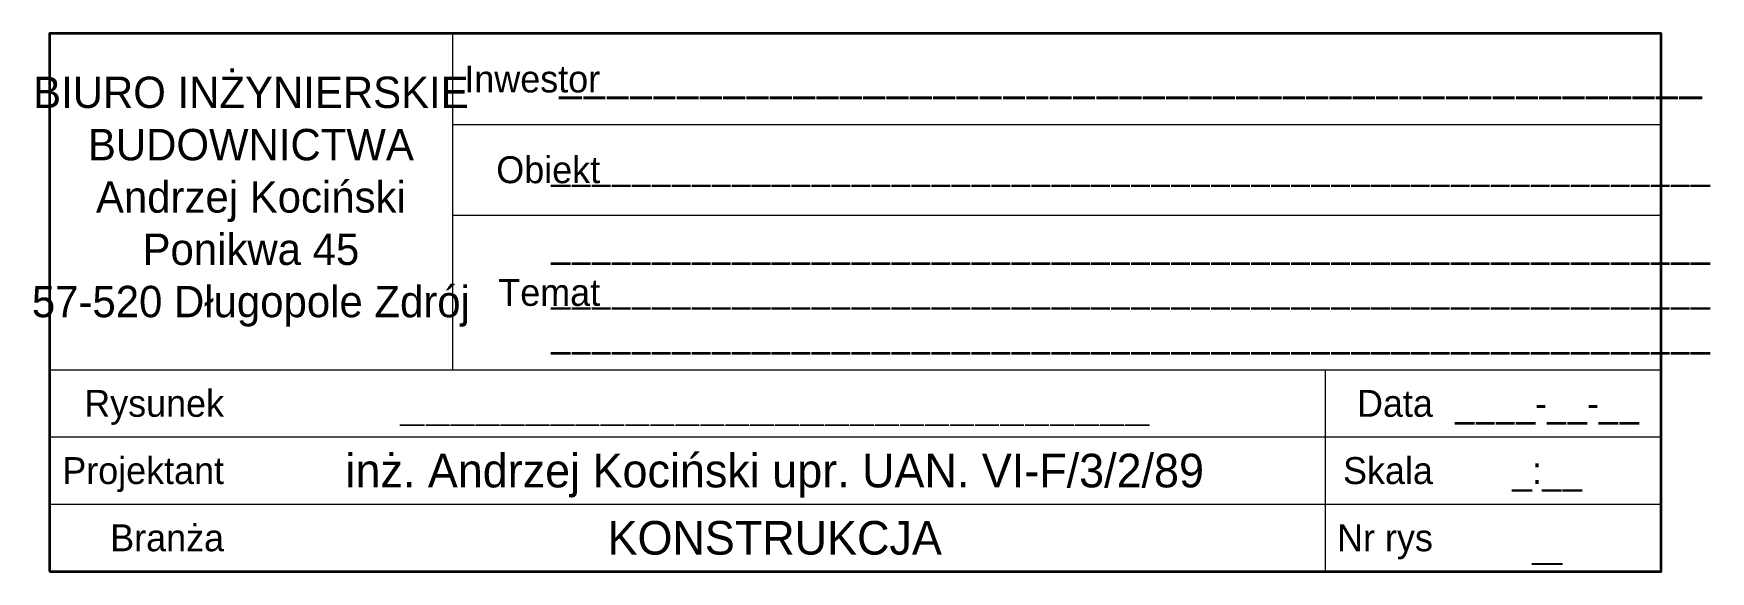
# Model space of a CAD drawing. Header units: millimetres. Extents: x -121 to 4, y 0 to 40.
import ezdxf
from ezdxf.enums import TextEntityAlignment as Align

# ---------------------------------------------------------------- set-up
doc = ezdxf.new("R2010")
doc.units = ezdxf.units.MM
doc.layers.add('ramka tabliczka', color=178, linetype='Continuous', lineweight=18, true_color=0x000000)
doc.styles.add('textstyle3', font='')
doc.styles.add('textstyle4', font='')
doc.styles.get('textstyle3').set_extended_font_data('Fira Sans Compressed')
doc.styles.get('textstyle4').set_extended_font_data('Fira Sans Compressed', bold=True)

msp = doc.modelspace()

# ---------------------------------------------------------------- linework, layer by layer
at = {"layer": 'ramka tabliczka', "lineweight": 18}
for p, q in [((-90, 40), (-90, 15)), ((-90, 33.25), (0, 33.25)), ((-90, 26.5), (0, 26.5)), ((-120, 15), (0, 15)), ((-25, 0), (-25, 15)), ((-120, 10), (0, 10)), ((-120, 5), (0, 5))]:
    msp.add_line(p, q, dxfattribs=at)
at = {"layer": 'ramka tabliczka', "lineweight": 35, "flags": 128}
msp.add_lwpolyline([(-120, 0), (0, 0), (0, 40), (-120, 40)], close=True, dxfattribs=at)

# ---------------------------------------------------------------- texts
at = {"layer": 'ramka tabliczka', "style": 'textstyle3'}
for s, p in [('Inwestor', (-79, 36.625)), ('Obiekt', (-79, 29.875)), ('Temat', (-79, 20.75)), ('Rysunek', (-107, 12.5)), ('Data', (-17, 12.5)), ('Projektant', (-107, 7.5)), ('Skala', (-17, 7.5)), ('Branża', (-107, 2.5)), ('Nr rys', (-17, 2.5))]:
    msp.add_text(s, height=2, dxfattribs=at).set_placement(p, align=Align.MIDDLE_RIGHT)
at = {"layer": 'ramka tabliczka'}
for s, height, style, p in [('____-__-__', 2, 'textstyle3', (-8.5, 12.5)), ('______________________________', 2.5, 'textstyle4', (-66, 12.5)), ('inż. Andrzej Kociński upr. UAN. VI-F/3/2/89', 2.5, 'textstyle3', (-66, 7.5)), ('_:__', 2, 'textstyle3', (-8.5, 7.5)), ('KONSTRUKCJA', 2.5, 'textstyle3', (-66, 2.5)), ('_', 3, 'textstyle4', (-8.5, 2.5))]:
    msp.add_text(s, height=height, dxfattribs=dict(at, style=style)).set_placement(p, align=Align.MIDDLE_CENTER)
at = {"layer": 'ramka tabliczka', "attachment_point": 5, "style": 'textstyle3'}
for s, insert, char_height in [('\\H2.33363;BIURO INŻYNIERSKIE\\PBUDOWNICTWA\\PAndrzej Kociński\\PPonikwa 45\\P57-520 Długopole Zdrój', (-105, 27.5), 3.5), ('\\H2.334;_________________________________________________', (-39.5, 36.625), 3.5), ('__________________________________________________________', (-39.5, 29.875), 2), ('__________________________________________________________\\P__________________________________________________________\\P__________________________________________________________', (-39.5, 20.75), 2)]:
    msp.add_mtext(s, dxfattribs=dict(at, insert=insert, char_height=char_height))

doc.saveas('drawing.dxf')
